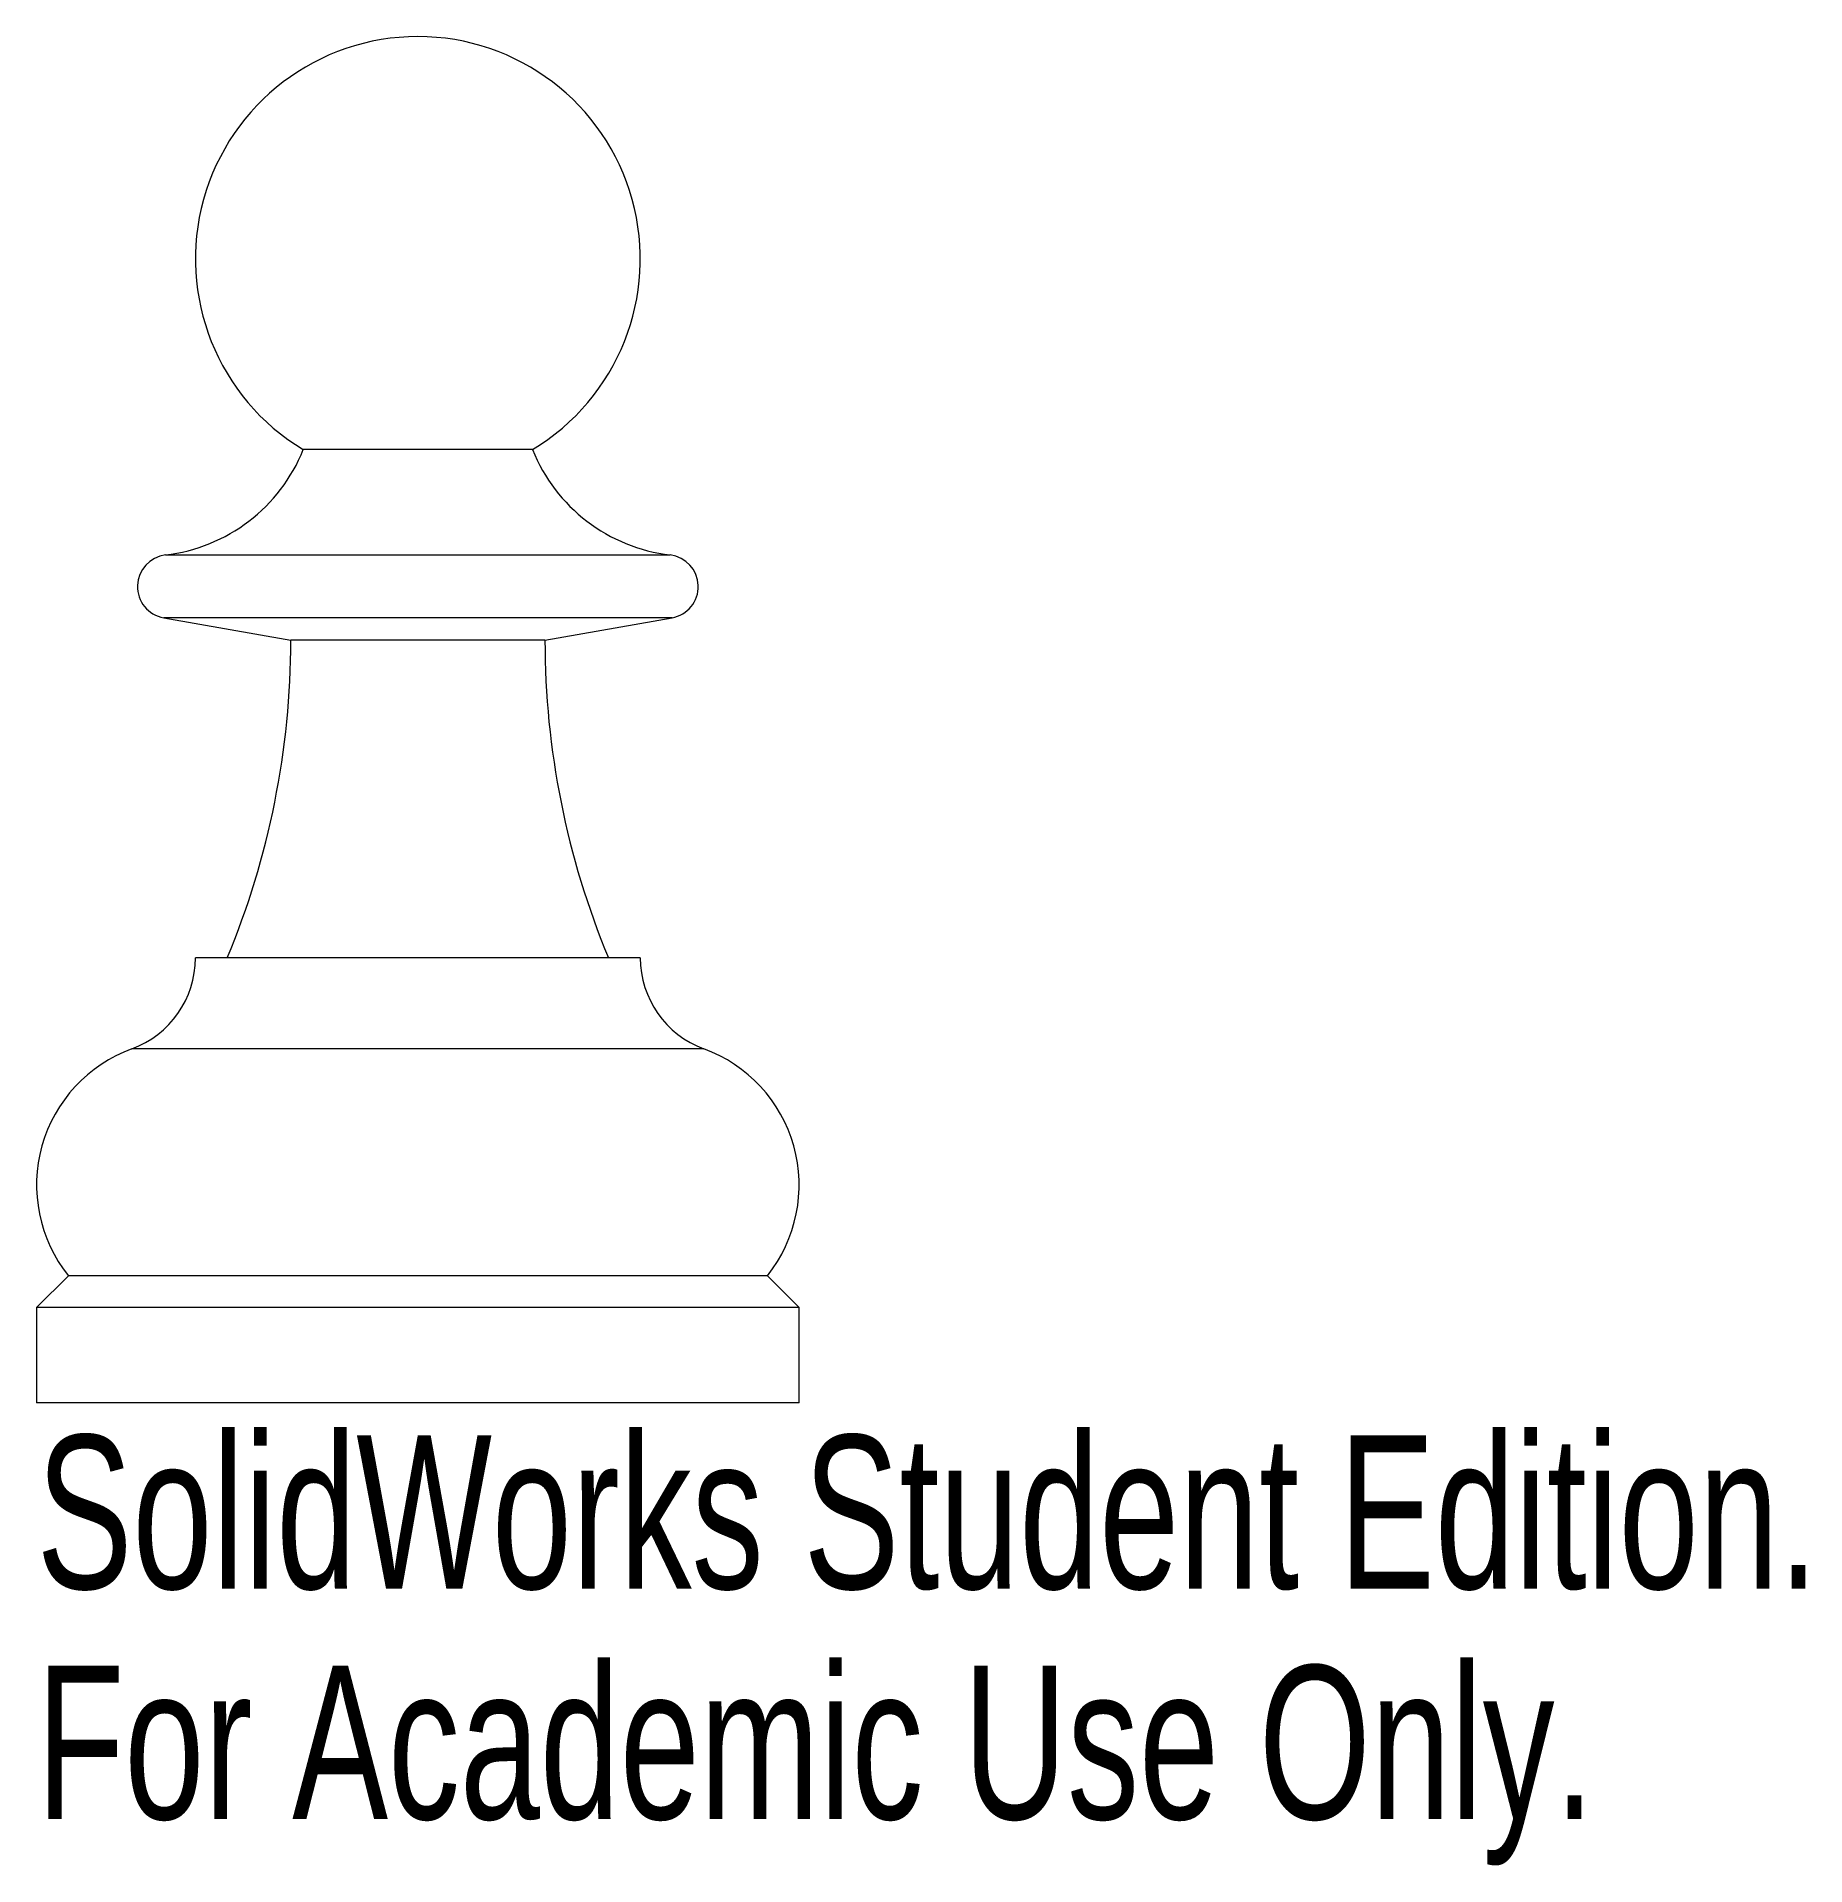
# Paper-space layout '_Right' of a CAD drawing. Header units: millimetres. Extents: x -12 to 43.7, y -14.6 to 43.
import ezdxf

# ---------------------------------------------------------------- set-up
doc = ezdxf.new("R2010")
doc.units = ezdxf.units.MM
doc.styles.add('SLDTEXTSTYLE0', font='TXT', dxfattribs={"width": 0.7})

psp = doc.layouts.new('_Right')

# ---------------------------------------------------------------- linework, layer by layer
at = {"color": 7, "linetype": 'Continuous', "lineweight": 15}
for p, q in [((3.606, 30), (-3.606, 30)), ((-8, 24.705), (-4, 24)), ((4, 24), (8, 24.705)), ((4, 24), (-4, 24)), ((7, 14), (-7, 14)), ((-11, 4), (-12, 3)), ((11, 4), (-11, 4)), ((12, 3), (11, 4)), ((-12, 3), (-12, 0)), ((12, 3), (-12, 3)), ((12, 0), (12, 3)), ((12, 0), (-12, 0))]:
    psp.add_line(p, q, dxfattribs=at)
at = {"color": 8, "linetype": 'Continuous', "lineweight": 15}
for p, q in [((7.944, 26.683), (-7.944, 26.683)), ((8, 24.705), (-8, 24.705)), ((9, 11.141), (-9, 11.141))]:
    psp.add_line(p, q, dxfattribs=at)
at = {"color": 7, "linetype": 'Continuous', "lineweight": 15}
for centre, radius, start, end in [((0, 36), 7, 301.00272, 238.99728), ((-8.572, 32.001), 5.354, 276.74073, 338.05943), ((8.572, 32.001), 5.354, 201.94057, 263.25927), ((-7.826, 25.69), 1, 96.74073, 260), ((7.826, 25.69), 1, 280, 83.25927), ((-30, 24), 26, 337.38014, 0), ((30, 24), 26, 180, 202.61986), ((-10.044, 14), 3.044, 290.05738, 0), ((10.044, 14), 3.044, 180, 249.94262), ((-7.434, 6.852), 4.566, 110.05738, 218.64897), ((7.434, 6.852), 4.566, 321.35103, 69.94262)]:
    psp.add_arc(centre, radius, start, end, dxfattribs=at)

# ---------------------------------------------------------------- texts
at = {"color": 7, "linetype": 'Continuous', "char_height": 4.83362, "attachment_point": 1, "style": 'SLDTEXTSTYLE0'}
for s, insert in [('SolidWorks Student Edition.', (-12, -1.02)), ('For Academic Use Only.', (-12, -8.27))]:
    psp.add_mtext(s, dxfattribs=dict(at, insert=insert))

doc.saveas('drawing.dxf')
